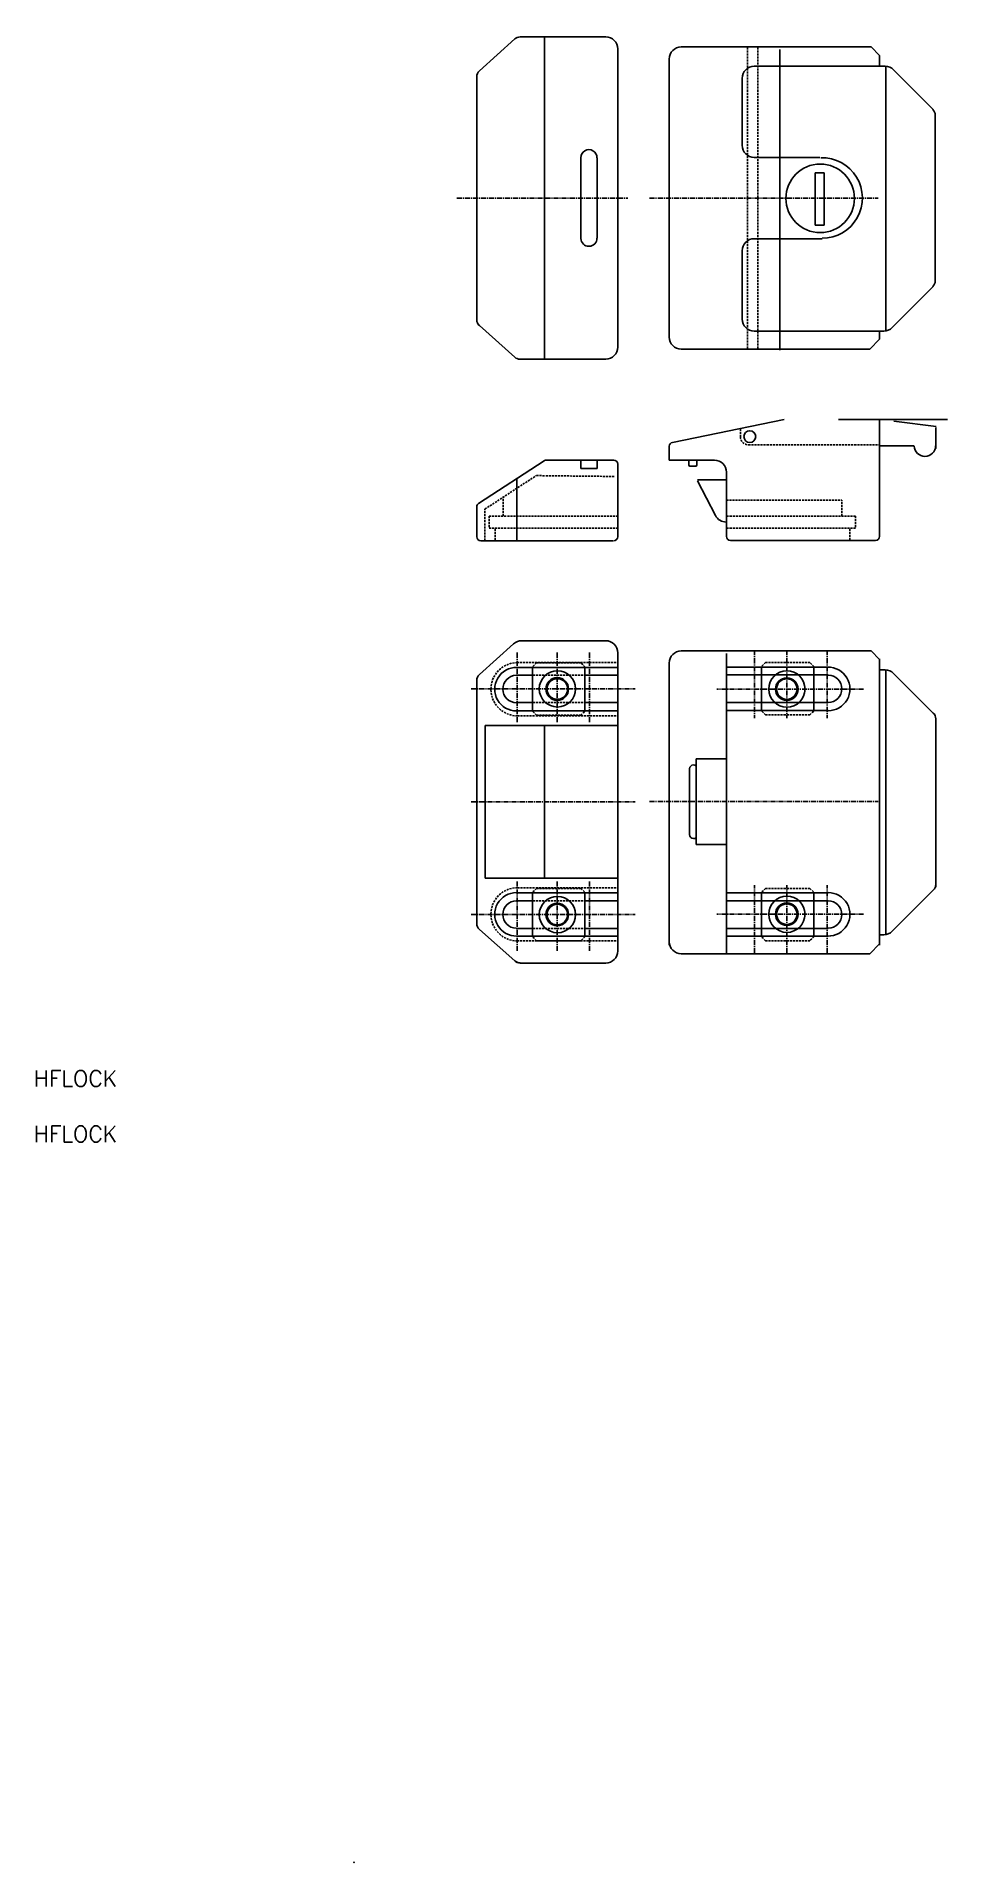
# Model space of a CAD drawing. Extents: x -598 to -372, y -534 to -81.
import ezdxf

# ---------------------------------------------------------------- set-up
doc = ezdxf.new("R2010")
doc.units = 0
doc.linetypes.add('CENTER', pattern=[2, 1.25, -0.25, 0.25, -0.25])
doc.linetypes.add('DASHED', pattern=[0.75, 0.5, -0.25])
doc.layers.get('0').update_dxf_attribs({"linetype": 'CONTINUOUS'})
doc.layers.add('CENTER', color=1, linetype='CENTER')
doc.styles.get("Standard").update_dxf_attribs({"font": 'txt.shx', "bigfont": 'bigfont.shx'})

msp = doc.modelspace()

# ---------------------------------------------------------------- linework, layer by layer
at = {"color": 7, "linetype": 'CONTINUOUS'}
for p, q in [((-488.6, -89.26), (-479.82, -81.37)), ((-478.48, -80.86), (-457.26, -80.86)), ((-472.43, -80.77), (-472.43, -160.93)), ((-454.26, -157.86), (-454.26, -83.88)), ((-438.49, -83.36), (-391.39, -83.36)), ((-414.01, -83.97), (-414.01, -158.65)), ((-391.39, -83.36), (-389.3, -85.44)), ((-389.3, -88.15), (-389.3, -85.44)), ((-441.49, -86.45), (-441.49, -120.86)), ((-420.4, -88.15), (-387.94, -88.15)), ((-387.74, -153.73), (-387.74, -88.15)), ((-375.97, -98.87), (-385.81, -89.03)), ((-489.26, -90.77), (-489.26, -151.32)), ((-423.4, -107.77), (-423.4, -91.15)), ((-375.49, -141.42), (-375.49, -100.29)), ((-463.44, -110.78), (-463.44, -130.8)), ((-459.41, -110.87), (-459.41, -130.8)), ((-420.4, -110.77), (-404.09, -110.77)), ((-405.31, -114.63), (-405.31, -127.57)), ((-403.02, -114.63), (-405.31, -114.63)), ((-403.02, -127.57), (-403.02, -114.63)), ((-441.49, -155.37), (-441.49, -121.03)), ((-420.4, -130.95), (-403.57, -130.95)), ((-405.31, -127.57), (-403.02, -127.57)), ((-423.4, -133.95), (-423.4, -150.91)), ((-375.97, -142.84), (-386.16, -153.03)), ((-488.59, -152.54), (-479.84, -160.35)), ((-420.4, -153.91), (-388.28, -153.91)), ((-389.3, -155.92), (-389.3, -153.91)), ((-438.49, -158.36), (-391.74, -158.36)), ((-391.74, -158.36), (-389.3, -155.92)), ((-478.51, -160.86), (-457.26, -160.86)), ((-440.69, -181.51), (-412.97, -175.84)), ((-399.46, -175.84), (-372.46, -175.84)), ((-389.3, -204.84), (-389.3, -175.84)), ((-385.74, -176.27), (-375.3, -177.58)), ((-375.38, -183.02), (-375.38, -177.8)), ((-441.49, -182.49), (-441.49, -185.92)), ((-389.44, -182.36), (-380.73, -182.36)), ((-488.8, -196.67), (-472.55, -186.08)), ((-472.01, -185.92), (-455.26, -185.92)), ((-463.44, -185.94), (-463.44, -188.02)), ((-463.44, -188.02), (-459.41, -188.02)), ((-459.41, -185.91), (-459.41, -188.02)), ((-454.26, -186.92), (-454.26, -204.84)), ((-430.3, -185.92), (-441.49, -185.92)), ((-436.66, -187.12), (-436.66, -185.93)), ((-434.93, -187.42), (-436.36, -187.42)), ((-434.63, -187.12), (-434.63, -185.92)), ((-427.3, -204.76), (-427.3, -188.92)), ((-479.27, -190.53), (-479.27, -205.83)), ((-427.52, -190.85), (-434.48, -190.85)), ((-430.02, -199.67), (-434.48, -191.07)), ((-489.26, -204.84), (-489.26, -197.51)), ((-427.36, -201.29), (-427.3, -201.29)), ((-488.26, -205.92), (-455.37, -205.92)), ((-390.3, -205.84), (-426.3, -205.84)), ((-478.1, -230.75), (-457.26, -230.75)), ((-480.1, -231.52), (-488.6, -239.15)), ((-454.26, -307.75), (-454.26, -233.75)), ((-438.49, -233.29), (-391.39, -233.29)), ((-427.3, -308.27), (-427.3, -233.91)), ((-391.39, -233.29), (-389.3, -235.38)), ((-389.3, -235.25), (-389.3, -305.28)), ((-479.44, -239.3), (-475.46, -239.3)), ((-479.4, -237.36), (-454.42, -237.36)), ((-475.41, -237.23), (-475.41, -248.23)), ((-462.42, -239.3), (-454.42, -239.3)), ((-462.41, -237.23), (-462.41, -248.23)), ((-441.49, -236.29), (-441.49, -270.69)), ((-402.06, -237.3), (-427.03, -237.3)), ((-402.02, -239.23), (-427.03, -239.23)), ((-418.6, -237.16), (-418.6, -248.16)), ((-405.6, -237.16), (-405.6, -248.16)), ((-389.38, -237.99), (-387.94, -237.99)), ((-387.74, -303.57), (-387.74, -237.99)), ((-375.97, -248.71), (-385.81, -238.87)), ((-489.26, -240.64), (-489.26, -301.19)), ((-479.44, -246.12), (-475.46, -246.12)), ((-479.4, -248.16), (-454.32, -248.16)), ((-462.34, -246.12), (-454.42, -246.12)), ((-402.06, -248.09), (-427.13, -248.09)), ((-402.02, -246.06), (-427.03, -246.06)), ((-487.19, -251.79), (-487.19, -289.68)), ((-487.19, -251.79), (-454.39, -251.79)), ((-472.43, -251.68), (-472.43, -289.44)), ((-375.38, -291.95), (-375.38, -250.12)), ((-436.46, -278.87), (-436.46, -262.56)), ((-435.44, -261.56), (-435.46, -261.56)), ((-434.81, -270.61), (-434.81, -260.07)), ((-427.36, -260.07), (-434.81, -260.07)), ((-441.49, -306.31), (-441.49, -270.87)), ((-434.81, -281.32), (-434.81, -270.69)), ((-435.44, -279.87), (-435.46, -279.87)), ((-427.22, -281.32), (-434.81, -281.32)), ((-454.18, -289.68), (-487.19, -289.68)), ((-479.4, -293.29), (-454.32, -293.29)), ((-475.41, -304.23), (-475.41, -293.23)), ((-462.41, -304.23), (-462.41, -293.23)), ((-402.06, -293.29), (-427.13, -293.29)), ((-418.6, -304.23), (-418.6, -293.23)), ((-405.6, -304.23), (-405.6, -293.23)), ((-375.97, -292.68), (-386.16, -302.87)), ((-479.44, -295.33), (-475.46, -295.33)), ((-462.34, -295.33), (-454.42, -295.33)), ((-402.02, -295.33), (-427.03, -295.33)), ((-488.59, -302.44), (-479.84, -310.24)), ((-479.44, -302.15), (-475.46, -302.15)), ((-462.42, -302.15), (-454.42, -302.15)), ((-402.02, -302.15), (-427.03, -302.15)), ((-479.4, -304.09), (-454.42, -304.09)), ((-402.06, -304.09), (-427.03, -304.09)), ((-391.74, -308.44), (-389.3, -306.01)), ((-389.38, -303.75), (-388.28, -303.75)), ((-389.3, -306.31), (-389.3, -304.44)), ((-478.51, -310.75), (-457.26, -310.75)), ((-438.49, -308.44), (-391.74, -308.44))]:
    msp.add_line(p, q, dxfattribs=at)
at = {"color": 3, "linetype": 'DASHED'}
for p, q in [((-422.08, -158.21), (-422.08, -83.59)), ((-419.47, -158.21), (-419.47, -83.59)), ((-423.82, -180.15), (-423.82, -178.23)), ((-421.82, -182.15), (-389.44, -182.15)), ((-487.22, -198.07), (-474.47, -189.76)), ((-455.15, -189.98), (-474.47, -189.76)), ((-487.22, -205.86), (-487.22, -198.07)), ((-482.72, -199.74), (-482.72, -195.04)), ((-427.3, -195.87), (-398.69, -195.87)), ((-398.69, -199.74), (-398.69, -195.87)), ((-454.16, -199.81), (-486.16, -199.81)), ((-486.16, -199.81), (-486.16, -202.85)), ((-486.16, -202.85), (-454.16, -202.85)), ((-484.69, -205.75), (-484.69, -202.85)), ((-427.25, -199.81), (-395.25, -199.81)), ((-395.25, -202.85), (-427.25, -202.85)), ((-396.72, -205.75), (-396.72, -202.85)), ((-395.25, -199.81), (-395.25, -202.85)), ((-479.27, -236.19), (-454.19, -236.19)), ((-474.41, -236.23), (-475.41, -237.23)), ((-475.31, -239.3), (-462.6, -239.3)), ((-474.41, -236.23), (-463.41, -236.23)), ((-462.41, -237.23), (-463.41, -236.23)), ((-417.6, -236.16), (-418.6, -237.16)), ((-418.5, -239.23), (-405.79, -239.23)), ((-417.6, -236.16), (-406.6, -236.16)), ((-405.6, -237.16), (-406.6, -236.16)), ((-474.41, -249.23), (-475.41, -248.23)), ((-475.35, -246.12), (-462.49, -246.12)), ((-463.41, -249.23), (-474.41, -249.23)), ((-463.41, -249.23), (-462.41, -248.23)), ((-417.6, -249.16), (-418.6, -248.16)), ((-418.54, -246.06), (-405.68, -246.06)), ((-406.6, -249.16), (-417.6, -249.16)), ((-406.6, -249.16), (-405.6, -248.16)), ((-479.13, -249.39), (-454.19, -249.39)), ((-479.13, -292.06), (-454.19, -292.06)), ((-474.41, -292.23), (-475.41, -293.23)), ((-463.41, -292.23), (-474.41, -292.23)), ((-463.41, -292.23), (-462.41, -293.23)), ((-417.6, -292.23), (-418.6, -293.23)), ((-406.6, -292.23), (-417.6, -292.23)), ((-406.6, -292.23), (-405.6, -293.23)), ((-475.35, -295.33), (-462.49, -295.33)), ((-418.54, -295.33), (-405.68, -295.33)), ((-475.31, -302.15), (-462.6, -302.15)), ((-418.5, -302.15), (-405.79, -302.15)), ((-479.27, -305.27), (-454.19, -305.27)), ((-474.41, -305.23), (-475.41, -304.23)), ((-474.41, -305.23), (-463.41, -305.23)), ((-462.41, -304.23), (-463.41, -305.23)), ((-417.6, -305.23), (-418.6, -304.23)), ((-417.6, -305.23), (-406.6, -305.23)), ((-405.6, -304.23), (-406.6, -305.23))]:
    msp.add_line(p, q, dxfattribs=at)
at = {"color": 7, "linetype": 'CONTINUOUS'}
for centre, radius in [((-404.04, -120.94), 8.5), ((-421.5, -180.08), 1.46), ((-469.24, -242.71), 4.5), ((-469.27, -242.73), 2.8), ((-412.3, -242.74), 4.5), ((-412.32, -242.75), 2.55), ((-469.24, -298.74), 4.5), ((-412.3, -298.65), 4.5), ((-469.27, -298.73), 2.8), ((-412.32, -298.63), 2.55)]:
    msp.add_circle(centre, radius, dxfattribs=at)
at = {"color": 3, "linetype": 'CONTINUOUS'}
for centre, radius in [((-469.26, -242.73), 2.55), ((-412.34, -242.75), 2.8), ((-469.26, -298.73), 2.55), ((-412.34, -298.63), 2.8)]:
    msp.add_circle(centre, radius, dxfattribs=at)
at = {"color": 7, "linetype": 'CONTINUOUS'}
for centre, radius, start, end in [((-478.48, -82.86), 2, 90, 131.9606), ((-457.26, -83.86), 3, 0, 90), ((-438.49, -86.36), 3, 90, 180), ((-487.26, -90.75), 2, 131.9603, 180), ((-420.4, -91.15), 3, 90, 180), ((-387.94, -91.15), 3, 44.9998, 90), ((-377.49, -100.29), 2, 0, 45), ((-420.4, -107.77), 3, 180, 270), ((-461.42, -110.84), 2, 359.1695, 180.8304), ((-403.57, -120.86), 10, 270, 91.975), ((-461.42, -130.85), 2, 181.6602, 0.8427), ((-420.4, -133.95), 3, 90, 180), ((-377.49, -141.42), 2, 315, 0), ((-487.26, -151.05), 2, 180, 228.2779), ((-420.4, -150.91), 3, 180, 270), ((-388.28, -150.91), 3, 270, 315.0002), ((-457.26, -157.86), 3, 270, 0), ((-438.49, -155.36), 3, 180, 270), ((-478.51, -158.86), 2, 228.2777, 270), ((-440.49, -182.49), 1, 101.5698, 180), ((-378.05, -182.33), 2.65, 181.9737, 358.6126), ((-472.01, -186.92), 1, 90, 123.0768), ((-455.26, -186.92), 1, 0, 90), ((-436.36, -187.12), 0.3, 180, 270), ((-434.93, -187.12), 0.3, 270, 0), ((-430.3, -188.92), 3, 0, 90), ((-488.26, -197.51), 1, 123.077, 180), ((-427.36, -198.29), 3, 207.3777, 270), ((-488.26, -204.92), 1, 180, 270), ((-455.26, -204.92), 1, 270, 0), ((-426.3, -204.84), 1, 180, 270), ((-390.3, -204.84), 1, 270, 0), ((-478.1, -233.75), 3, 90, 131.9606), ((-457.26, -233.75), 3, 0, 90), ((-438.49, -236.29), 3, 90, 180), ((-487.26, -240.64), 2, 131.9603, 180), ((-479.4, -242.79), 5.4, 88.8148, 270), ((-479.4, -242.74), 3.4, 90.6066, 270.0172), ((-402.06, -242.72), 5.4, 270, 91.1853), ((-402.06, -242.68), 3.4, 269.9828, 89.3934), ((-387.94, -240.99), 3, 44.9998, 90), ((-377.38, -250.12), 2, 0, 45), ((-435.46, -262.56), 1, 90, 180), ((-435.44, -262.56), 1, 52.4525, 90), ((-435.46, -278.87), 1, 180, 270), ((-435.44, -278.87), 1, 270, 309.269), ((-479.4, -298.67), 5.4, 90, 271.1852), ((-402.06, -298.67), 5.4, 268.8147, 90), ((-377.38, -291.26), 2, 315, 0), ((-479.4, -298.71), 3.4, 89.9828, 269.3934), ((-402.06, -298.71), 3.4, 270.6066, 90.0172), ((-487.26, -300.94), 2, 180, 228.2779), ((-388.28, -300.75), 3, 270, 315.0002), ((-457.26, -307.75), 3, 270, 0), ((-438.49, -305.44), 3, 180, 270), ((-478.51, -308.75), 2, 228.2777, 270), ((-478.48, -308.71), 2, 228.0394, 270)]:
    msp.add_arc(centre, radius, start, end, dxfattribs=at)
at = {"color": 3, "linetype": 'DASHED'}
for centre, radius, start in [((-421.82, -180.15), 2, 180), ((-479.13, -242.79), 6.61, 90), ((-479.13, -298.66), 6.61, 90)]:
    msp.add_arc(centre, radius, start, 270, dxfattribs=at)
at = {"color": 7, "linetype": 'CONTINUOUS'}
msp.add_point((-519.72, -534.03), dxfattribs=at)
msp.add_point((-519.72, -534.03), dxfattribs=at)
msp.add_point((-519.72, -534.03), dxfattribs=at)
msp.add_point((-519.72, -534.03), dxfattribs=at)
msp.add_point((-519.72, -534.03), dxfattribs=at)
msp.add_point((-519.72, -534.03), dxfattribs=at)
msp.add_point((-519.72, -534.03), dxfattribs=at)
msp.add_point((-519.72, -534.03), dxfattribs=at)
msp.add_point((-519.72, -534.03), dxfattribs=at)
msp.add_point((-519.72, -534.03), dxfattribs=at)
msp.add_point((-519.72, -534.03), dxfattribs=at)
msp.add_point((-519.72, -534.03), dxfattribs=at)
msp.add_point((-519.72, -534.03), dxfattribs=at)
msp.add_point((-519.72, -534.03), dxfattribs=at)
msp.add_point((-519.72, -534.03), dxfattribs=at)
msp.add_point((-519.72, -534.03), dxfattribs=at)
msp.add_point((-519.72, -534.03), dxfattribs=at)
msp.add_point((-519.72, -534.03), dxfattribs=at)
msp.add_point((-519.72, -534.03), dxfattribs=at)
msp.add_point((-519.72, -534.03), dxfattribs=at)
msp.add_point((-519.72, -534.03), dxfattribs=at)
msp.add_point((-519.72, -534.03), dxfattribs=at)
msp.add_point((-519.72, -534.03), dxfattribs=at)
msp.add_point((-519.72, -534.03), dxfattribs=at)
msp.add_point((-519.72, -534.03), dxfattribs=at)
msp.add_point((-519.72, -534.03), dxfattribs=at)
msp.add_point((-519.72, -534.03), dxfattribs=at)
msp.add_point((-519.72, -534.03), dxfattribs=at)
msp.add_point((-519.72, -534.03), dxfattribs=at)
msp.add_point((-519.72, -534.03), dxfattribs=at)
msp.add_point((-519.72, -534.03), dxfattribs=at)
msp.add_point((-519.72, -534.03), dxfattribs=at)
msp.add_point((-519.72, -534.03), dxfattribs=at)
msp.add_point((-519.72, -534.03), dxfattribs=at)
msp.add_point((-519.72, -534.03), dxfattribs=at)
msp.add_point((-519.72, -534.03), dxfattribs=at)
msp.add_point((-519.72, -534.03), dxfattribs=at)
msp.add_point((-519.72, -534.03), dxfattribs=at)
msp.add_point((-519.72, -534.03), dxfattribs=at)
msp.add_point((-519.72, -534.03), dxfattribs=at)
msp.add_point((-519.72, -534.03), dxfattribs=at)
msp.add_point((-519.72, -534.03), dxfattribs=at)
msp.add_point((-519.72, -534.03), dxfattribs=at)
msp.add_point((-519.72, -534.03), dxfattribs=at)
msp.add_point((-519.72, -534.03), dxfattribs=at)
msp.add_point((-519.72, -534.03), dxfattribs=at)
msp.add_point((-519.72, -534.03), dxfattribs=at)
msp.add_point((-519.72, -534.03), dxfattribs=at)
msp.add_point((-519.72, -534.03), dxfattribs=at)
msp.add_point((-519.72, -534.03), dxfattribs=at)
msp.add_point((-519.72, -534.03), dxfattribs=at)
msp.add_point((-519.72, -534.03), dxfattribs=at)
msp.add_point((-519.72, -534.03), dxfattribs=at)
msp.add_point((-519.72, -534.03), dxfattribs=at)
msp.add_point((-519.72, -534.03), dxfattribs=at)
msp.add_point((-519.72, -534.03), dxfattribs=at)
msp.add_point((-519.72, -534.03), dxfattribs=at)
msp.add_point((-519.72, -534.03), dxfattribs=at)
msp.add_point((-519.72, -534.03), dxfattribs=at)
msp.add_point((-519.72, -534.03), dxfattribs=at)
msp.add_point((-519.72, -534.03), dxfattribs=at)
msp.add_point((-519.72, -534.03), dxfattribs=at)
msp.add_point((-519.72, -534.03), dxfattribs=at)
msp.add_point((-519.72, -534.03), dxfattribs=at)
msp.add_point((-519.72, -534.03), dxfattribs=at)
msp.add_point((-519.72, -534.03), dxfattribs=at)
msp.add_point((-519.72, -534.03), dxfattribs=at)
msp.add_point((-519.72, -534.03), dxfattribs=at)
msp.add_point((-519.72, -534.03), dxfattribs=at)
msp.add_point((-519.72, -534.03), dxfattribs=at)
msp.add_point((-519.72, -534.03), dxfattribs=at)
msp.add_point((-519.72, -534.03), dxfattribs=at)
msp.add_point((-519.72, -534.03), dxfattribs=at)
msp.add_point((-519.72, -534.03), dxfattribs=at)
msp.add_point((-519.72, -534.03), dxfattribs=at)
msp.add_point((-519.72, -534.03), dxfattribs=at)
msp.add_point((-519.72, -534.03), dxfattribs=at)
msp.add_point((-519.72, -534.03), dxfattribs=at)
msp.add_point((-519.72, -534.03), dxfattribs=at)
msp.add_point((-519.72, -534.03), dxfattribs=at)
msp.add_point((-519.72, -534.03), dxfattribs=at)
msp.add_point((-519.72, -534.03), dxfattribs=at)
msp.add_point((-519.72, -534.03), dxfattribs=at)
msp.add_point((-519.72, -534.03), dxfattribs=at)
msp.add_point((-519.72, -534.03), dxfattribs=at)
msp.add_point((-519.72, -534.03), dxfattribs=at)
msp.add_point((-519.72, -534.03), dxfattribs=at)
msp.add_point((-519.72, -534.03), dxfattribs=at)
msp.add_point((-519.72, -534.03), dxfattribs=at)
msp.add_point((-519.72, -534.03), dxfattribs=at)
msp.add_point((-519.72, -534.03), dxfattribs=at)
msp.add_point((-519.72, -534.03), dxfattribs=at)
msp.add_point((-519.72, -534.03), dxfattribs=at)
msp.add_point((-519.72, -534.03), dxfattribs=at)
msp.add_point((-519.72, -534.03), dxfattribs=at)
msp.add_point((-519.72, -534.03), dxfattribs=at)
msp.add_point((-519.72, -534.03), dxfattribs=at)
msp.add_point((-519.72, -534.03), dxfattribs=at)
msp.add_point((-519.72, -534.03), dxfattribs=at)
msp.add_point((-519.72, -534.03), dxfattribs=at)
msp.add_point((-519.72, -534.03), dxfattribs=at)
msp.add_point((-519.72, -534.03), dxfattribs=at)
msp.add_point((-519.72, -534.03), dxfattribs=at)
msp.add_point((-519.72, -534.03), dxfattribs=at)
msp.add_point((-519.72, -534.03), dxfattribs=at)
msp.add_point((-519.72, -534.03), dxfattribs=at)
msp.add_point((-519.72, -534.03), dxfattribs=at)
msp.add_point((-519.72, -534.03), dxfattribs=at)
msp.add_point((-519.72, -534.03), dxfattribs=at)
msp.add_point((-519.72, -534.03), dxfattribs=at)
msp.add_point((-519.72, -534.03), dxfattribs=at)
msp.add_point((-519.72, -534.03), dxfattribs=at)
msp.add_point((-519.72, -534.03), dxfattribs=at)
msp.add_point((-519.72, -534.03), dxfattribs=at)
msp.add_point((-519.72, -534.03), dxfattribs=at)
msp.add_point((-519.72, -534.03), dxfattribs=at)
msp.add_point((-519.72, -534.03), dxfattribs=at)
msp.add_point((-519.72, -534.03), dxfattribs=at)
at = {"layer": 'CENTER', "color": 1, "linetype": 'CENTER'}
for p, q in [((-494.2, -120.86), (-451.76, -120.86)), ((-446.36, -120.86), (-389.65, -120.86)), ((-479.26, -233.71), (-479.26, -251.1)), ((-469.26, -233.71), (-469.26, -251.1)), ((-461.26, -233.71), (-461.26, -251.1)), ((-420.3, -233.12), (-420.3, -249.94)), ((-412.3, -233.12), (-412.3, -249.94)), ((-402.3, -233.12), (-402.3, -249.94)), ((-490.61, -242.73), (-449.92, -242.73)), ((-393.3, -242.74), (-429.67, -242.74)), ((-490.61, -270.73), (-449.92, -270.73)), ((-446.36, -270.69), (-389.65, -270.69)), ((-479.26, -307.75), (-479.26, -290.36)), ((-469.26, -307.75), (-469.26, -290.36)), ((-461.26, -307.75), (-461.26, -290.36)), ((-420.3, -308.27), (-420.3, -291.45)), ((-412.3, -308.27), (-412.3, -291.45)), ((-402.3, -308.27), (-402.3, -291.45)), ((-490.61, -298.73), (-449.92, -298.73)), ((-393.3, -298.65), (-429.67, -298.65))]:
    msp.add_line(p, q, dxfattribs=at)

# ---------------------------------------------------------------- texts
at = {"color": 7, "linetype": 'CONTINUOUS'}
for p in [(-599.16, -341.43), (-599.16, -355.19)]:
    msp.add_text('HFLOCK', height=4, dxfattribs=at).set_placement(p)

doc.saveas('drawing.dxf')
